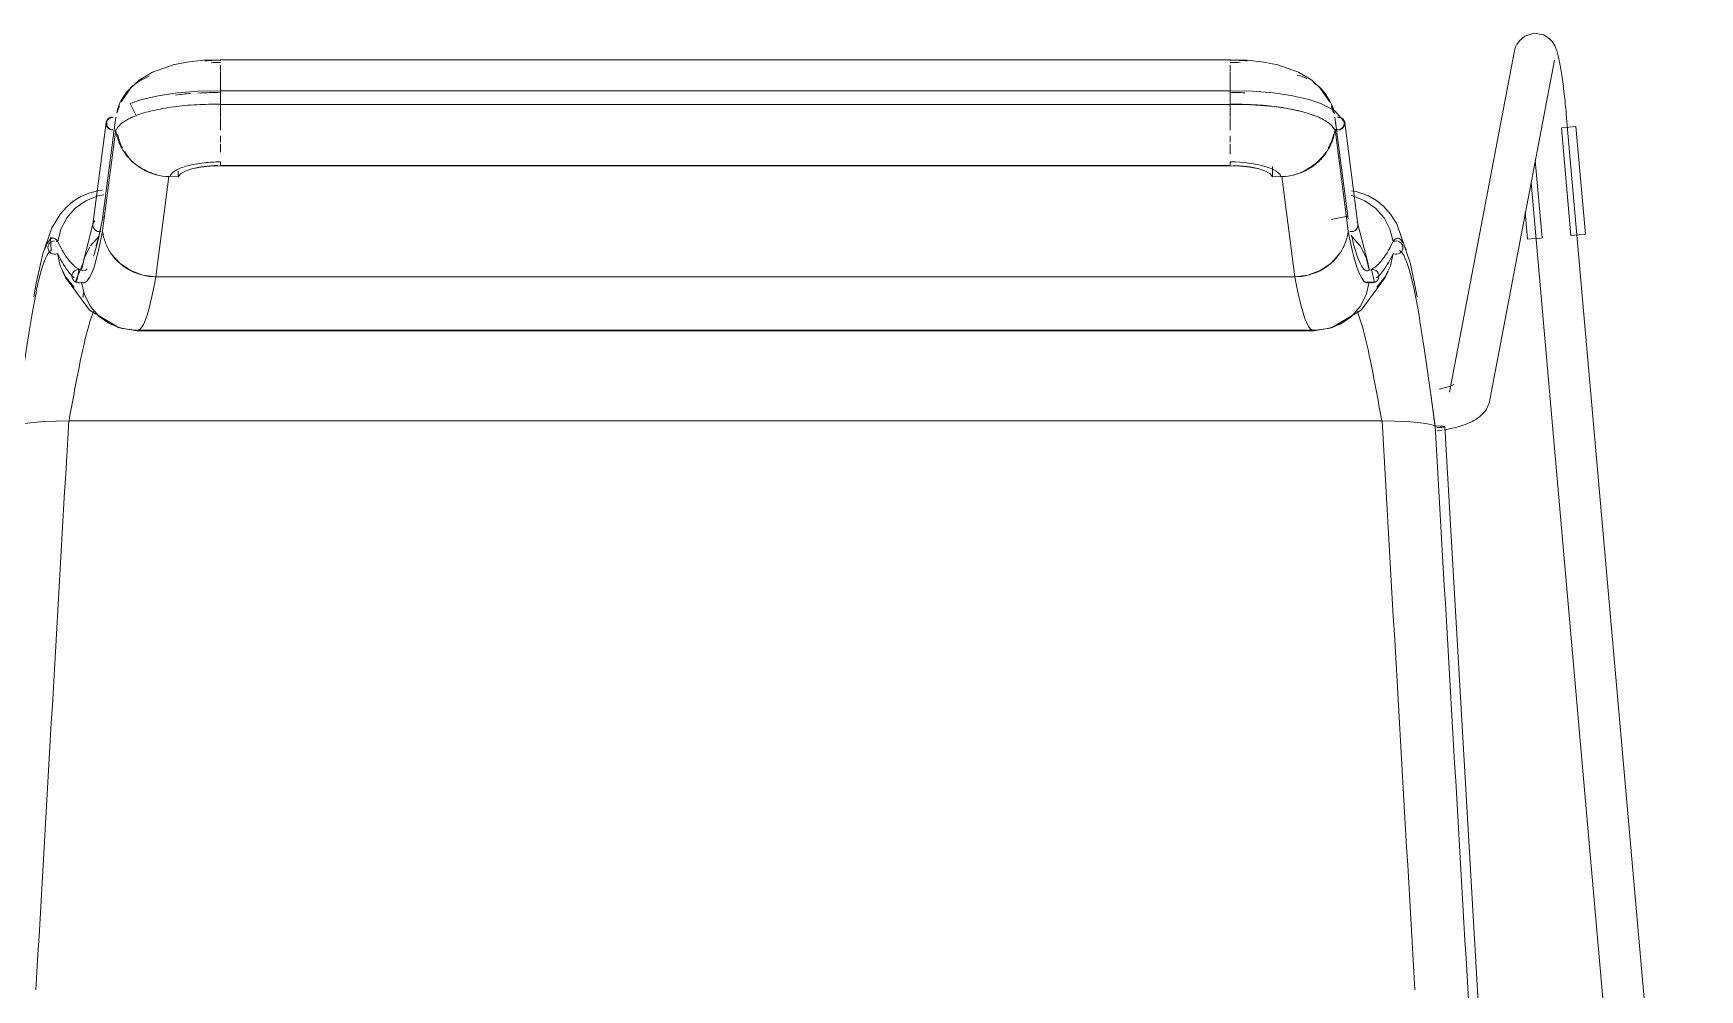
# Model space of a CAD drawing. Header units: millimetres. Extents: x 155927 to 326028, y -36033 to 97293.
# Drawn here: x 157095.2 to 157581.8, y 12868 to 13147.4 of the extents above; entities that cross this region are included whole.
import ezdxf

# ---------------------------------------------------------------- set-up
doc = ezdxf.new("R2010")
doc.units = ezdxf.units.MM
doc.header["$MEASUREMENT"] = 0
doc.layers.add('I-FURN', color=8, linetype='CONTINUOUS', lineweight=9)

msp = doc.modelspace()

# ---------------------------------------------------------------- linework, layer by layer
at = {"layer": 'I-FURN'}
for p, q in [((157529.17, 13145.28), (157528.42, 13144.2)), ((157530.75, 13146.61), (157529.17, 13145.28)), ((157530.75, 13146.61), (157533.5, 13147.44)), ((157533.5, 13147.44), (157536.26, 13146.96)), ((157536.26, 13146.96), (157537.91, 13145.92)), ((157537.91, 13145.92), (157538.77, 13145.01)), ((157527.61, 13141.85), (157508.8, 13042.56)), ((157527.7, 13142.27), (157527.61, 13141.85)), ((157527.84, 13142.78), (157527.7, 13142.27)), ((157528.05, 13143.4), (157527.84, 13142.78)), ((157528.42, 13144.2), (157528.05, 13143.4)), ((157538.77, 13145.01), (157539.25, 13144.31)), ((157539.25, 13144.31), (157539.55, 13143.75)), ((157539.55, 13143.75), (157539.77, 13143.27)), ((157539.77, 13143.27), (157539.94, 13142.84)), ((157539.94, 13142.84), (157540.08, 13142.44)), ((157540.08, 13142.44), (157540.2, 13142.04)), ((157540.2, 13142.04), (157540.32, 13141.65)), ((157540.32, 13141.65), (157540.43, 13141.24)), ((157540.43, 13141.24), (157540.53, 13140.83)), ((157540.53, 13140.83), (157540.63, 13140.4)), ((157540.63, 13140.4), (157540.73, 13139.96)), ((157129.92, 13136.13), (157126.04, 13133.74)), ((157135.97, 13138.25), (157129.92, 13136.13)), ((157140, 13139.04), (157135.97, 13138.25)), ((157144.82, 13139.55), (157140, 13139.04)), ((157149.85, 13139.66), (157144.82, 13139.55)), ((157149.85, 13139.66), (157149.85, 13139.49)), ((157444.71, 13139.66), (157149.85, 13139.66)), ((157149.85, 13139.36), (157149.85, 13139.64)), ((157149.85, 13136.42), (157149.85, 13138.17)), ((157149.85, 13133.56), (157149.85, 13136.14)), ((157444.71, 13139.49), (157444.71, 13139.66)), ((157444.71, 13139.66), (157449.74, 13139.55)), ((157444.71, 13139.64), (157444.71, 13139.36)), ((157444.71, 13138.17), (157444.71, 13136.42)), ((157444.71, 13136.14), (157444.71, 13133.56)), ((157449.74, 13139.55), (157454.56, 13139.04)), ((157454.56, 13139.04), (157458.59, 13138.25)), ((157458.59, 13138.25), (157464.64, 13136.13)), ((157464.64, 13136.13), (157468.52, 13133.74)), ((157520.59, 13040.32), (157539.4, 13139.61)), ((157540.73, 13139.96), (157540.83, 13139.5)), ((157540.83, 13139.5), (157540.92, 13139.02)), ((157540.92, 13139.02), (157541.02, 13138.53)), ((157541.02, 13138.53), (157541.11, 13138.01)), ((157541.11, 13138.01), (157541.2, 13137.48)), ((157541.2, 13137.48), (157541.3, 13136.93)), ((157541.3, 13136.93), (157541.39, 13136.36)), ((157541.39, 13136.36), (157541.48, 13135.77)), ((157541.48, 13135.77), (157541.57, 13135.17)), ((157123.56, 13131.44), (157120.88, 13127.54)), ((157126.04, 13133.74), (157123.56, 13131.44)), ((157143.31, 13130.53), (157137.19, 13130.04)), ((157149.85, 13130.62), (157143.31, 13130.53)), ((157149.85, 13133.41), (157149.85, 13130.38)), ((157149.85, 13130.38), (157149.85, 13133.39)), ((157444.71, 13130.62), (157149.85, 13130.62)), ((157149.85, 13126.77), (157149.85, 13130.62)), ((157149.85, 13130.62), (157149.85, 13130.56)), ((157149.85, 13130.56), (157149.85, 13130.36)), ((157444.71, 13130.38), (157444.71, 13133.41)), ((157444.71, 13133.39), (157444.71, 13130.38)), ((157444.71, 13130.62), (157444.71, 13126.67)), ((157444.71, 13130.62), (157451.25, 13130.53)), ((157444.71, 13130.56), (157444.71, 13130.62)), ((157444.71, 13130.36), (157444.71, 13130.56)), ((157451.25, 13130.53), (157457.37, 13130.04)), ((157468.52, 13133.74), (157471, 13131.44)), ((157471, 13131.44), (157473.68, 13127.54)), ((157541.57, 13135.17), (157541.66, 13134.55)), ((157541.66, 13134.55), (157541.75, 13133.92)), ((157541.75, 13133.92), (157541.84, 13133.27)), ((157541.84, 13133.27), (157541.93, 13132.61)), ((157541.93, 13132.61), (157542.02, 13131.93)), ((157542.02, 13131.93), (157542.1, 13131.24)), ((157542.1, 13131.24), (157542.19, 13130.54)), ((157542.19, 13130.54), (157542.27, 13129.83)), ((157120.88, 13127.54), (157120.78, 13127.35)), ((157126.88, 13128.1), (157123.42, 13126.94)), ((157123.42, 13126.94), (157125.18, 13123.4)), ((157131.57, 13129.2), (157126.88, 13128.1)), ((157137.19, 13130.04), (157131.57, 13129.2)), ((157149.85, 13130.36), (157149.85, 13130.05)), ((157149.85, 13130.05), (157149.85, 13129.66)), ((157149.85, 13129.66), (157149.85, 13129.21)), ((157149.85, 13129.21), (157149.85, 13128.72)), ((157149.85, 13128.72), (157149.85, 13128.22)), ((157149.85, 13128.22), (157149.85, 13127.75)), ((157149.85, 13127.75), (157149.85, 13127.33)), ((157149.85, 13127.33), (157149.85, 13127)), ((157149.85, 13127), (157149.85, 13126.77)), ((157149.85, 13126.69), (157149.85, 13122.88)), ((157149.85, 13122.88), (157149.85, 13126.69)), ((157149.85, 13126.66), (157444.71, 13126.66)), ((157444.71, 13130.05), (157444.71, 13130.36)), ((157444.71, 13129.66), (157444.71, 13130.05)), ((157444.71, 13129.21), (157444.71, 13129.66)), ((157444.71, 13128.72), (157444.71, 13129.21)), ((157444.71, 13128.22), (157444.71, 13128.72)), ((157444.71, 13127.75), (157444.71, 13128.22)), ((157444.71, 13127.33), (157444.71, 13127.75)), ((157444.71, 13127), (157444.71, 13127.33)), ((157444.71, 13126.77), (157444.71, 13127)), ((157444.71, 13126.67), (157444.71, 13126.77)), ((157444.71, 13122.88), (157444.71, 13126.69)), ((157444.71, 13126.69), (157444.71, 13122.88)), ((157450.93, 13126.58), (157444.71, 13126.66)), ((157457.49, 13126.05), (157450.93, 13126.58)), ((157457.37, 13130.04), (157462.99, 13129.2)), ((157461.51, 13125.46), (157457.49, 13126.05)), ((157462.99, 13129.2), (157467.68, 13128.1)), ((157467.68, 13128.1), (157471.14, 13126.94)), ((157471.14, 13126.94), (157475.25, 13124.76)), ((157473.68, 13127.54), (157473.78, 13127.35)), ((157542.27, 13129.83), (157542.35, 13129.12)), ((157542.35, 13129.12), (157542.43, 13128.39)), ((157542.43, 13128.39), (157542.51, 13127.66)), ((157542.51, 13127.66), (157542.58, 13126.92)), ((157542.58, 13126.92), (157542.66, 13126.17)), ((157542.66, 13126.17), (157542.73, 13125.43)), ((157116.4, 13121.35), (157112.55, 13091.58)), ((157119.24, 13122.91), (157115.4, 13093.22)), ((157149.85, 13119.13), (157149.85, 13122.69)), ((157444.71, 13122.69), (157444.71, 13119.13)), ((157465.94, 13124.49), (157461.51, 13125.46)), ((157469.38, 13123.4), (157465.94, 13124.49)), ((157475.25, 13124.76), (157477.8, 13121.85)), ((157479.16, 13093.22), (157475.32, 13122.91)), ((157475.47, 13121.72), (157476.09, 13116.95)), ((157482.01, 13091.58), (157478.16, 13121.35)), ((157542.73, 13125.43), (157542.8, 13124.68)), ((157542.8, 13124.68), (157542.87, 13123.92)), ((157542.87, 13123.92), (157542.88, 13123.77)), ((157581.83, 12680.44), (157542.88, 13123.77)), ((157119.22, 13119.37), (157115.38, 13089.67)), ((157118.79, 13119.38), (157118.47, 13116.94)), ((157149.85, 13115.66), (157149.85, 13117.5)), ((157444.71, 13117.5), (157444.71, 13115.66)), ((157475.34, 13119.37), (157479.18, 13089.67)), ((157541.46, 13119.79), (157544.22, 13088.38)), ((157541.59, 13119.8), (157543.65, 13119.98)), ((157543.65, 13119.98), (157545.7, 13120.16)), ((157545.7, 13120.16), (157548.46, 13088.75)), ((157149.85, 13112.67), (157149.85, 13115.14)), ((157444.71, 13115.14), (157444.71, 13112.67)), ((157444.71, 13112.15), (157444.71, 13112.78)), ((157137.5, 13107.17), (157137.5, 13105.5)), ((157137.5, 13105.5), (157138.14, 13106.36)), ((157138.14, 13106.36), (157139.49, 13107.15)), ((157139.49, 13107.15), (157141.47, 13107.82)), ((157141.47, 13107.82), (157143.97, 13108.33)), ((157143.97, 13108.33), (157146.82, 13108.65)), ((157146.82, 13108.65), (157149.85, 13108.76)), ((157444.71, 13108.82), (157149.85, 13108.82)), ((157149.85, 13108.76), (157444.71, 13108.76)), ((157444.71, 13108.76), (157447.74, 13108.65)), ((157447.74, 13108.65), (157450.59, 13108.33)), ((157450.59, 13108.33), (157453.09, 13107.82)), ((157453.09, 13107.82), (157455.07, 13107.15)), ((157455.07, 13107.15), (157456.42, 13106.36)), ((157456.42, 13106.36), (157457.06, 13105.5)), ((157457.06, 13105.5), (157457.06, 13108.51)), ((157535.78, 13087.63), (157533.79, 13110.24)), ((157113.86, 13101.43), (157111.35, 13100.77)), ((157115.28, 13101.58), (157113.86, 13101.43)), ((157130.92, 13076.29), (157134.78, 13105.57)), ((157134.78, 13105.57), (157137.5, 13105.5)), ((157457.06, 13105.5), (157459.78, 13105.57)), ((157459.78, 13105.57), (157463.64, 13076.29)), ((157481.55, 13101.25), (157480.13, 13101.44)), ((157485.15, 13099.96), (157481.55, 13101.25)), ((157532.58, 13103.89), (157569.88, 12679.39)), ((157104.81, 13096.68), (157103.07, 13094.72)), ((157106.79, 13098.36), (157104.81, 13096.68)), ((157108.99, 13099.74), (157106.79, 13098.36)), ((157110.49, 13098.51), (157107.4, 13096.34)), ((157111.35, 13100.77), (157108.99, 13099.74)), ((157114, 13099.92), (157110.49, 13098.51)), ((157114, 13099.91), (157115.75, 13100.28)), ((157115.74, 13100.28), (157114, 13099.92)), ((157480.56, 13099.92), (157480.14, 13100.02)), ((157484.07, 13098.51), (157480.56, 13099.92)), ((157487.16, 13096.34), (157484.07, 13098.51)), ((157487.42, 13098.62), (157485.15, 13099.96)), ((157489.59, 13096.84), (157487.42, 13098.62)), ((157491.58, 13094.59), (157489.59, 13096.84)), ((157103.07, 13094.72), (157100.57, 13090.6)), ((157104.92, 13093.51), (157103.18, 13090.19)), ((157107.4, 13096.34), (157104.92, 13093.51)), ((157112.56, 13091.66), (157109.59, 13080.04)), ((157112.6, 13091.81), (157112.53, 13091.34)), ((157112.79, 13092.25), (157112.6, 13091.81)), ((157113.08, 13092.64), (157112.79, 13092.25)), ((157114.15, 13087.71), (157115.52, 13094)), ((157479.04, 13094), (157474.22, 13093.05)), ((157481.96, 13091.81), (157481.77, 13092.25)), ((157482.03, 13091.34), (157481.96, 13091.81)), ((157482, 13091.66), (157484.97, 13080.04)), ((157489.64, 13093.51), (157487.16, 13096.34)), ((157491.38, 13090.19), (157489.64, 13093.51)), ((157493.4, 13091.77), (157491.58, 13094.59)), ((157497.39, 13080.05), (157493.4, 13091.77)), ((157530.85, 13095.16), (157531.55, 13087.26)), ((157100.57, 13090.6), (157097.9, 13082.98)), ((157101.37, 13087.49), (157100.2, 13087.81)), ((157100.2, 13087.81), (157100.4, 13083.96)), ((157100.81, 13086.7), (157100.36, 13086.5)), ((157100.36, 13086.5), (157100.82, 13086.69)), ((157101.31, 13086.77), (157100.81, 13086.7)), ((157100.82, 13086.69), (157101.31, 13086.77)), ((157101.81, 13086.73), (157102.28, 13086.56)), ((157102.28, 13086.56), (157101.81, 13086.73)), ((157103.18, 13090.19), (157102.28, 13086.56)), ((157114.39, 13088.18), (157111.88, 13085.3)), ((157112.53, 13091.34), (157112.6, 13090.88)), ((157112.6, 13090.88), (157112.79, 13090.43)), ((157112.79, 13090.43), (157113.08, 13090.05)), ((157113.08, 13090.05), (157113.47, 13089.75)), ((157113.39, 13085.27), (157114.15, 13087.71)), ((157113.47, 13089.75), (157113.92, 13089.56)), ((157113.92, 13089.56), (157114.41, 13089.48)), ((157114.41, 13089.48), (157114.91, 13089.52)), ((157479.65, 13089.52), (157480.15, 13089.48)), ((157480.17, 13088.18), (157480.13, 13088.21)), ((157480.15, 13089.48), (157480.64, 13089.56)), ((157482.68, 13085.3), (157480.17, 13088.18)), ((157480.64, 13089.56), (157481.09, 13089.75)), ((157481.09, 13089.75), (157481.48, 13090.05)), ((157481.48, 13090.05), (157481.77, 13090.43)), ((157481.77, 13090.43), (157481.96, 13090.88)), ((157481.96, 13090.88), (157482.03, 13091.34)), ((157492.28, 13086.56), (157491.38, 13090.19)), ((157492.28, 13086.56), (157492.75, 13086.73)), ((157492.75, 13086.73), (157492.28, 13086.56)), ((157492.75, 13086.73), (157493.25, 13086.77)), ((157493.25, 13086.77), (157492.75, 13086.73)), ((157493.25, 13086.77), (157493.74, 13086.69)), ((157493.75, 13086.7), (157493.25, 13086.77)), ((157493.74, 13086.69), (157494.2, 13086.5)), ((157494.2, 13086.5), (157493.75, 13086.7)), ((157533.59, 13087.44), (157531.55, 13087.26)), ((157535.65, 13087.62), (157533.59, 13087.44)), ((157546.41, 13088.57), (157544.35, 13088.39)), ((157548.46, 13088.75), (157546.41, 13088.57)), ((157097.9, 13082.98), (157096.01, 13074.46)), ((157099.47, 13085.35), (157099.4, 13084.86)), ((157099.4, 13084.86), (157099.46, 13084.37)), ((157099.41, 13084.86), (157099.48, 13085.34)), ((157099.46, 13084.37), (157099.41, 13084.86)), ((157099.65, 13083.92), (157099.46, 13084.37)), ((157099.46, 13084.37), (157099.64, 13083.91)), ((157099.67, 13085.8), (157099.47, 13085.35)), ((157099.48, 13085.34), (157099.67, 13085.8)), ((157099.64, 13083.91), (157099.93, 13083.51)), ((157099.94, 13083.51), (157099.65, 13083.92)), ((157099.67, 13085.8), (157099.97, 13086.19)), ((157099.97, 13086.19), (157099.67, 13085.8)), ((157099.93, 13083.51), (157100.31, 13083.19)), ((157100.31, 13083.2), (157099.94, 13083.51)), ((157099.97, 13086.19), (157100.36, 13086.5)), ((157100.36, 13086.5), (157099.97, 13086.19)), ((157100.76, 13082.99), (157100.31, 13083.2)), ((157100.31, 13083.19), (157100.76, 13082.99)), ((157101.25, 13082.9), (157100.76, 13082.99)), ((157100.76, 13082.99), (157101.25, 13082.9)), ((157101.75, 13082.93), (157101.25, 13082.9)), ((157101.25, 13082.9), (157101.75, 13082.92)), ((157102.23, 13083.08), (157101.75, 13082.93)), ((157101.75, 13082.92), (157102.23, 13083.08)), ((157103.02, 13079.47), (157102.23, 13083.08)), ((157102.23, 13083.08), (157103.01, 13079.46)), ((157110.13, 13081.91), (157109.24, 13078.19)), ((157111.66, 13084.97), (157110.13, 13081.91)), ((157118.01, 13082.91), (157120.49, 13080.17)), ((157474.07, 13080.17), (157476.55, 13082.91)), ((157484.43, 13081.91), (157482.68, 13085.3)), ((157485.32, 13078.19), (157484.43, 13081.91)), ((157492.33, 13083.08), (157491.54, 13079.47)), ((157491.55, 13079.46), (157492.33, 13083.08)), ((157492.81, 13082.93), (157492.33, 13083.08)), ((157492.33, 13083.08), (157492.81, 13082.92)), ((157493.31, 13082.9), (157492.81, 13082.93)), ((157492.81, 13082.92), (157493.31, 13082.9)), ((157493.8, 13082.99), (157493.31, 13082.9)), ((157493.31, 13082.9), (157493.8, 13082.99)), ((157494.25, 13083.2), (157493.8, 13082.99)), ((157493.8, 13082.99), (157494.25, 13083.19)), ((157494.2, 13086.5), (157494.59, 13086.19)), ((157494.59, 13086.19), (157494.2, 13086.5)), ((157494.62, 13083.51), (157494.25, 13083.2)), ((157494.25, 13083.19), (157494.63, 13083.51)), ((157494.59, 13086.19), (157494.89, 13085.8)), ((157494.89, 13085.8), (157494.59, 13086.19)), ((157494.91, 13083.92), (157494.62, 13083.51)), ((157494.63, 13083.51), (157494.92, 13083.91)), ((157494.89, 13085.8), (157495.08, 13085.34)), ((157495.09, 13085.35), (157494.89, 13085.8)), ((157495.1, 13084.37), (157494.91, 13083.92)), ((157494.92, 13083.91), (157495.1, 13084.37)), ((157495.08, 13085.34), (157495.15, 13084.86)), ((157495.16, 13084.86), (157495.09, 13085.35)), ((157495.15, 13084.86), (157495.1, 13084.37)), ((157495.1, 13084.37), (157495.16, 13084.86)), ((157103.01, 13079.46), (157104.65, 13076.14)), ((157104.66, 13076.14), (157103.02, 13079.47)), ((157104.6, 13076.06), (157103.71, 13077.81)), ((157106.46, 13076.93), (157106.39, 13076.44)), ((157106.4, 13076.44), (157106.46, 13076.93)), ((157106.46, 13076.93), (157106.65, 13077.39)), ((157106.65, 13077.39), (157106.46, 13076.93)), ((157106.94, 13077.8), (157106.65, 13077.39)), ((157106.65, 13077.39), (157106.95, 13077.79)), ((157107.33, 13078.11), (157106.94, 13077.8)), ((157106.95, 13077.79), (157107.33, 13078.11)), ((157107.33, 13078.11), (157107.78, 13078.31)), ((157107.78, 13078.31), (157107.33, 13078.11)), ((157109.59, 13080.04), (157107.42, 13074.72)), ((157108.56, 13078.48), (157107.72, 13074.59)), ((157107.78, 13078.31), (157108.27, 13078.39)), ((157108.27, 13078.39), (157107.78, 13078.31)), ((157108.27, 13078.39), (157108.77, 13078.35)), ((157108.77, 13078.36), (157108.27, 13078.39)), ((157109.24, 13078.19), (157108.77, 13078.36)), ((157108.77, 13078.35), (157109.24, 13078.19)), ((157120.49, 13080.17), (157123.61, 13078.09)), ((157123.61, 13078.09), (157127.15, 13076.77)), ((157467.41, 13076.77), (157470.95, 13078.09)), ((157470.95, 13078.09), (157474.07, 13080.17)), ((157484.97, 13080.04), (157485.29, 13078.18)), ((157485.79, 13078.36), (157485.32, 13078.19)), ((157485.32, 13078.19), (157485.79, 13078.35)), ((157485.79, 13078.35), (157486.29, 13078.39)), ((157486.29, 13078.39), (157485.79, 13078.36)), ((157486.84, 13074.59), (157486, 13078.48)), ((157486.29, 13078.39), (157486.78, 13078.31)), ((157486.78, 13078.31), (157486.29, 13078.39)), ((157486.78, 13078.31), (157487.23, 13078.11)), ((157487.23, 13078.11), (157486.78, 13078.31)), ((157487.23, 13078.11), (157487.61, 13077.79)), ((157487.62, 13077.8), (157487.23, 13078.11)), ((157487.61, 13077.79), (157487.91, 13077.39)), ((157487.91, 13077.39), (157487.62, 13077.8)), ((157487.91, 13077.39), (157488.1, 13076.93)), ((157488.1, 13076.93), (157487.91, 13077.39)), ((157488.1, 13076.93), (157488.16, 13076.44)), ((157488.17, 13076.44), (157488.1, 13076.93)), ((157491.54, 13079.47), (157489.9, 13076.14)), ((157489.91, 13076.14), (157491.55, 13079.46)), ((157489.96, 13076.06), (157490.85, 13077.81)), ((157499.29, 13070.39), (157497.39, 13080.05)), ((157096.01, 13074.46), (157095.27, 13070.39)), ((157111.58, 13066.52), (157104.6, 13076.06)), ((157104.65, 13076.14), (157107.05, 13073.3)), ((157107.05, 13073.3), (157104.66, 13076.14)), ((157106.39, 13076.44), (157106.46, 13075.95)), ((157106.46, 13075.95), (157106.4, 13076.44)), ((157106.65, 13075.49), (157106.46, 13075.95)), ((157106.46, 13075.95), (157106.65, 13075.49)), ((157106.95, 13075.09), (157106.65, 13075.49)), ((157106.65, 13075.49), (157106.94, 13075.09)), ((157106.94, 13075.09), (157107.33, 13074.77)), ((157107.33, 13074.77), (157106.95, 13075.09)), ((157107.78, 13074.57), (157107.33, 13074.77)), ((157107.33, 13074.77), (157107.78, 13074.57)), ((157108.27, 13074.49), (157107.78, 13074.57)), ((157107.78, 13074.57), (157108.27, 13074.49)), ((157108.77, 13074.53), (157108.27, 13074.49)), ((157108.27, 13074.49), (157108.77, 13074.52)), ((157109.24, 13074.69), (157108.77, 13074.53)), ((157108.77, 13074.52), (157109.24, 13074.69)), ((157109.24, 13074.69), (157110.13, 13070.97)), ((157127.15, 13076.77), (157130.92, 13076.29)), ((157463.64, 13076.29), (157130.92, 13076.29)), ((157130.92, 13076.29), (157463.64, 13076.29)), ((157463.64, 13076.29), (157467.41, 13076.77)), ((157482.98, 13066.52), (157489.96, 13076.06)), ((157484.26, 13074.67), (157487.14, 13074.72)), ((157484.43, 13070.97), (157485.32, 13074.69)), ((157485.79, 13074.53), (157485.32, 13074.69)), ((157485.32, 13074.69), (157485.79, 13074.52)), ((157486.29, 13074.49), (157485.79, 13074.53)), ((157485.79, 13074.52), (157486.29, 13074.49)), ((157486.78, 13074.57), (157486.29, 13074.49)), ((157486.29, 13074.49), (157486.78, 13074.57)), ((157487.23, 13074.77), (157486.78, 13074.57)), ((157486.78, 13074.57), (157487.23, 13074.77)), ((157487.61, 13075.09), (157487.23, 13074.77)), ((157487.23, 13074.77), (157487.62, 13075.09)), ((157489.9, 13076.14), (157487.51, 13073.3)), ((157487.51, 13073.3), (157489.91, 13076.14)), ((157487.91, 13075.49), (157487.61, 13075.09)), ((157487.62, 13075.09), (157487.91, 13075.49)), ((157488.1, 13075.95), (157487.91, 13075.49)), ((157487.91, 13075.49), (157488.1, 13075.95)), ((157488.16, 13076.44), (157488.1, 13075.95)), ((157488.1, 13075.95), (157488.17, 13076.44)), ((157111.89, 13067.58), (157110.13, 13070.97)), ((157110.13, 13070.97), (157111.88, 13067.58)), ((157111.88, 13067.58), (157114.39, 13064.7)), ((157114.39, 13064.71), (157111.89, 13067.58)), ((157482.67, 13067.58), (157480.17, 13064.71)), ((157480.17, 13064.7), (157482.68, 13067.58)), ((157484.43, 13070.97), (157482.67, 13067.58)), ((157482.68, 13067.58), (157484.43, 13070.97)), ((157120.24, 13061.41), (157111.58, 13066.52)), ((157117.53, 13062.54), (157114.39, 13064.71)), ((157114.39, 13064.7), (157117.53, 13062.53)), ((157120.39, 13061.34), (157117.21, 13062.71)), ((157121.1, 13061.17), (157117.53, 13062.54)), ((157117.53, 13062.53), (157121.1, 13061.17)), ((157477.03, 13062.54), (157473.46, 13061.17)), ((157473.46, 13061.17), (157477.03, 13062.53)), ((157474.17, 13061.34), (157477.35, 13062.71)), ((157474.32, 13061.41), (157482.98, 13066.52)), ((157480.17, 13064.71), (157477.03, 13062.54)), ((157477.03, 13062.53), (157480.17, 13064.7)), ((157125.43, 13060.54), (157120.39, 13061.34)), ((157124.89, 13060.7), (157121.1, 13061.17)), ((157121.1, 13061.17), (157124.89, 13060.7)), ((157469.67, 13060.7), (157124.89, 13060.7)), ((157124.89, 13060.7), (157469.67, 13060.7)), ((157125.43, 13060.54), (157430.23, 13060.54)), ((157430.23, 13060.54), (157469.13, 13060.54)), ((157469.13, 13060.54), (157474.17, 13061.34)), ((157473.46, 13061.17), (157469.67, 13060.7)), ((157469.67, 13060.7), (157473.46, 13061.17)), ((157506.25, 13043.58), (157505.76, 13043.49)), ((157506.72, 13043.68), (157506.25, 13043.58)), ((157507.16, 13043.79), (157506.72, 13043.68)), ((157507.59, 13043.89), (157507.16, 13043.79)), ((157507.98, 13044), (157507.59, 13043.89)), ((157508.35, 13044.11), (157507.98, 13044)), ((157508.68, 13044.22), (157508.35, 13044.11)), ((157508.99, 13044.32), (157508.68, 13044.22)), ((157509.25, 13044.42), (157508.99, 13044.32)), ((157509.49, 13044.52), (157509.25, 13044.42)), ((157509.68, 13044.61), (157509.49, 13044.52)), ((157509.83, 13044.68), (157509.68, 13044.61)), ((157509.92, 13044.73), (157509.83, 13044.68)), ((157509.99, 13044.77), (157509.92, 13044.73)), ((157510.02, 13044.79), (157509.99, 13044.77)), ((157519.97, 13038.44), (157519.53, 13037.65)), ((157520.33, 13039.34), (157519.97, 13038.44)), ((157520.59, 13040.32), (157520.33, 13039.34)), ((157095.17, 13033.74), (157092.68, 13033.43)), ((157095.17, 13033.75), (157098.23, 13033.98)), ((157098.28, 13033.98), (157095.17, 13033.74)), ((157098.27, 13033.98), (157101.75, 13034.13)), ((157101.81, 13034.14), (157098.28, 13033.98)), ((157101.81, 13034.14), (157105.5, 13034.19)), ((157105.58, 13034.19), (157101.81, 13034.14)), ((157488.98, 13034.19), (157105.58, 13034.19)), ((157105.58, 13034.19), (157489.06, 13034.19)), ((157492.75, 13034.14), (157488.98, 13034.19)), ((157489.06, 13034.19), (157492.75, 13034.14)), ((157496.28, 13033.98), (157492.75, 13034.14)), ((157492.81, 13034.13), (157496.29, 13033.98)), ((157499.39, 13033.74), (157496.28, 13033.98)), ((157496.33, 13033.98), (157499.39, 13033.75)), ((157501.88, 13033.43), (157499.39, 13033.74)), ((157499.42, 13033.74), (157501.88, 13033.43)), ((157503.63, 13033.07), (157501.88, 13033.43)), ((157501.89, 13033.43), (157503.63, 13033.07)), ((157513.66, 13033.26), (157513.08, 13033.04)), ((157514.23, 13033.5), (157513.66, 13033.26)), ((157514.79, 13033.75), (157514.23, 13033.5)), ((157515.34, 13034.02), (157514.79, 13033.75)), ((157515.88, 13034.31), (157515.34, 13034.02)), ((157516.42, 13034.63), (157515.88, 13034.31)), ((157516.95, 13034.99), (157516.42, 13034.63)), ((157517.48, 13035.39), (157516.95, 13034.99)), ((157518.01, 13035.85), (157517.48, 13035.39)), ((157518.54, 13036.37), (157518.01, 13035.85)), ((157519.05, 13036.96), (157518.54, 13036.37)), ((157519.53, 13037.65), (157519.05, 13036.96)), ((157503.63, 13033.07), (157504.53, 13032.67)), ((157504.53, 13032.67), (157503.63, 13033.07)), ((157505, 13032.68), (157504.53, 13032.67)), ((157504.53, 13032.67), (157505, 13032.68)), ((157505.5, 13032.69), (157505, 13032.68)), ((157505, 13032.68), (157505.5, 13032.69)), ((157505.04, 13032.27), (157505.54, 13032.26)), ((157505.54, 13032.26), (157505.04, 13032.27)), ((157505.87, 13031.34), (157505.15, 13031.25)), ((157505.99, 13032.68), (157505.5, 13032.69)), ((157505.5, 13032.69), (157505.99, 13032.68)), ((157505.54, 13032.26), (157506.03, 13032.27)), ((157506.03, 13032.27), (157505.54, 13032.26)), ((157506.59, 13031.45), (157505.87, 13031.34)), ((157506.44, 13032.66), (157505.99, 13032.68)), ((157505.99, 13032.68), (157506.45, 13032.66)), ((157506.03, 13032.27), (157506.48, 13032.29)), ((157506.48, 13032.29), (157506.03, 13032.27)), ((157506.83, 13032.62), (157506.44, 13032.66)), ((157506.45, 13032.66), (157506.83, 13032.62)), ((157506.48, 13032.29), (157506.86, 13032.33)), ((157506.86, 13032.33), (157506.48, 13032.29)), ((157507.13, 13032.58), (157506.83, 13032.62)), ((157506.83, 13032.62), (157507.13, 13032.58)), ((157506.86, 13032.33), (157507.15, 13032.37)), ((157507.15, 13032.37), (157506.86, 13032.33)), ((157507.32, 13032.53), (157507.13, 13032.58)), ((157507.13, 13032.58), (157507.33, 13032.53)), ((157507.15, 13032.37), (157507.33, 13032.42)), ((157507.34, 13032.42), (157507.15, 13032.37)), ((157507.99, 13031.69), (157507.29, 13031.57)), ((157507.39, 13032.48), (157507.32, 13032.53)), ((157507.33, 13032.53), (157507.4, 13032.48)), ((157507.33, 13032.42), (157507.39, 13032.48)), ((157507.4, 13032.48), (157507.34, 13032.42)), ((157526.68, 12700.57), (157507.4, 13032.48)), ((157508.67, 13031.83), (157507.99, 13031.69)), ((157509.33, 13031.97), (157508.67, 13031.83)), ((157509.99, 13032.12), (157509.33, 13031.97)), ((157510.63, 13032.29), (157509.99, 13032.12)), ((157511.26, 13032.46), (157510.63, 13032.29)), ((157511.88, 13032.64), (157511.26, 13032.46)), ((157512.48, 13032.84), (157511.88, 13032.64)), ((157513.08, 13033.04), (157512.48, 13032.84))]:
    msp.add_line(p, q, dxfattribs=at)
for centre, major_axis, ratio, start_param, end_param in [((157149.85, 13135.38), (-12.4, 0), 0.287441, 4.712389, 4.932602), ((157444.71, 13135.38), (12.4, 0), 0.287441, 1.332781, 1.570796), ((157149.85, 13123.91), (0, 15.75), 0.000004, 2.669107, 2.851347), ((157444.71, 13123.91), (0, 15.75), 0.000004, 3.431839, 3.614078), ((157114.5, 13091.35), (1.96, 0), 0.955139, 2.379629, 4.923331), ((157480.06, 13091.35), (1.96, 0), 0.955139, 4.501447, 6.790779), ((157131.05, 13091.36), (15.78, 0), 0.955139, 3.254129, 3.495629), ((157463.51, 13091.36), (15.78, 0), 0.955139, 5.929149, 6.170649), ((157131.05, 13091.36), (15.78, 0), 0.955139, 3.495799, 3.737346), ((157131.05, 13091.36), (15.78, 0), 0.955139, 3.737469, 4.704147), ((157463.51, 13091.36), (15.78, 0), 0.955139, 4.720632, 5.68731), ((157463.51, 13091.36), (15.78, 0), 0.955139, 5.687432, 5.928979)]:
    msp.add_ellipse(centre, major_axis=major_axis, ratio=ratio, start_param=start_param, end_param=end_param, dxfattribs=at)
for points in [[(157145.25, 13139.38), (157146.72, 13139.51), (157148.28, 13139.58), (157149.85, 13139.57)], [(157444.71, 13139.57), (157446.42, 13139.58), (157448.09, 13139.5), (157449.68, 13139.35)], [(157467.09, 13134.18), (157466.2, 13134.61), (157465.28, 13135.01), (157464.32, 13135.25)], [(157119.69, 13124.25), (157119.85, 13124.93), (157120.05, 13125.6), (157120.3, 13126.26)], [(157136.7, 13129.41), (157138.11, 13129.59), (157139.56, 13129.76), (157141.04, 13129.87)], [(157143.25, 13129.99), (157145.44, 13130.1), (157147.63, 13130.13), (157149.85, 13130.09)], [(157444.71, 13130.09), (157446.14, 13130.12), (157447.56, 13130.11), (157448.97, 13130.08)], [(157444.71, 13126.69), (157447.05, 13126.74), (157451.7, 13126.66), (157458.56, 13126.03), (157464.7, 13124.92), (157469.77, 13123.39), (157473.47, 13121.5), (157474.78, 13120.09), (157475.14, 13119.36)], [(157474.25, 13126.25), (157474.5, 13125.62), (157474.66, 13124.97), (157474.8, 13124.32)], [(157119.42, 13119.36), (157119.78, 13120.09), (157121.09, 13121.5), (157123.55, 13122.76), (157125.01, 13123.33)], [(157119.22, 13119.37), (157119.37, 13118.13), (157119.95, 13115.75), (157121.71, 13112.41), (157124.24, 13109.58), (157127.39, 13107.39), (157130.99, 13105.97), (157133.49, 13105.61), (157134.78, 13105.57)], [(157121.2, 13113.86), (157120.51, 13115.12), (157120.1, 13116.48), (157119.77, 13117.87)], [(157459.78, 13105.57), (157461.07, 13105.61), (157463.57, 13105.97), (157467.17, 13107.39), (157470.32, 13109.58), (157472.85, 13112.41), (157474.61, 13115.75), (157475.19, 13118.13), (157475.34, 13119.37)], [(157474.88, 13117.85), (157474.57, 13116.47), (157474.06, 13115.1), (157473.37, 13113.85)], [(157476.1, 13119.19), (157475.93, 13119.18), (157475.76, 13119.18), (157475.6, 13119.22)], [(157135.03, 13105.58), (157135.16, 13106.14), (157136.1, 13107.24), (157139.43, 13108.64), (157144.22, 13109.6), (157147.96, 13109.86), (157149.85, 13109.89)], [(157149.02, 13108.81), (157146.24, 13108.76), (157143.69, 13108.4), (157141.48, 13107.87)], [(157444.71, 13109.89), (157448.49, 13109.83), (157455.89, 13108.86), (157459.27, 13106.7), (157459.53, 13105.58)], [(157453.08, 13107.87), (157451.04, 13108.42), (157448.32, 13108.7), (157445.54, 13108.8)], [(157109.24, 13074.69), (157110.26, 13074.14), (157112.31, 13076.11), (157114.35, 13084.17), (157115.38, 13089.67)], [(157112.77, 13082.35), (157113.43, 13084.24), (157114.09, 13087.05), (157114.75, 13090.09)], [(157485.32, 13074.69), (157484.3, 13074.14), (157482.25, 13076.11), (157480.21, 13084.17), (157479.18, 13089.67)], [(157109.24, 13078.19), (157109.78, 13077.9), (157110.33, 13078.04), (157110.87, 13078.61)], [(157109.63, 13070.22), (157109.68, 13070.69), (157109.74, 13071.16), (157109.8, 13071.62)], [(157124.89, 13060.7), (157125.07, 13060.6), (157125.25, 13060.55), (157125.43, 13060.54)], [(157469.13, 13060.54), (157469.31, 13060.55), (157469.49, 13060.6), (157469.67, 13060.7)], [(157504.51, 13032.68), (157504.13, 13035.74), (157503.74, 13038.83), (157503.35, 13041.88)], [(157095.92, 12867.95), (157099.11, 12923.41), (157102.31, 12978.83), (157105.5, 13034.19)], [(157489.06, 13034.19), (157492.25, 12978.83), (157495.45, 12923.41), (157498.65, 12867.95)], [(157504.53, 13032.67), (157507.75, 12977.43), (157514.19, 12866.83), (157520.63, 12756.07), (157523.85, 12700.67)]]:
    msp.add_open_spline(points, degree=3, dxfattribs=at)
for points, knots in [([(157124.35, 13132.17), (157123.4, 13131.38), (157121.73, 13129.57), (157120.13, 13126.75), (157119.67, 13124.84), (157119.51, 13124.1)], [0.5, 0.5, 0.5, 0.5, 0.6666667, 0.8333333, 0.9365189, 0.9365189, 0.9365189, 0.9365189]), ([(157128.99, 13134.82), (157128.47, 13134.63), (157127.12, 13134.07), (157125.87, 13133.33), (157125.14, 13132.8)], [0.260519, 0.260519, 0.260519, 0.260519, 0.3333333, 0.4544474, 0.4544474, 0.4544474, 0.4544474]), ([(157475.13, 13124.03), (157474.97, 13124.8), (157474.4, 13126.7), (157472.84, 13129.56), (157470.84, 13131.75), (157469.45, 13132.75), (157469.05, 13133.02)], [0.0592823, 0.0592823, 0.0592823, 0.0592823, 0.1666667, 0.3333333, 0.5, 0.565028, 0.565028, 0.565028, 0.565028]), ([(157125.18, 13123.4), (157126.61, 13123.94), (157129.94, 13124.94), (157136, 13126.03), (157142.86, 13126.66), (157147.51, 13126.74), (157149.85, 13126.69)], [0.3397465, 0.3397465, 0.3397465, 0.3397465, 0.5, 0.6666667, 0.8333333, 0.9999948, 0.9999948, 0.9999948, 0.9999948]), ([(157118.37, 13122.96), (157118.22, 13122.96), (157118, 13122.94), (157117.71, 13122.87), (157117.44, 13122.78), (157117.13, 13122.59), (157116.81, 13122.31), (157116.57, 13121.95), (157116.44, 13121.6), (157116.39, 13121.29), (157116.39, 13121.01), (157116.42, 13120.75), (157116.49, 13120.5), (157116.61, 13120.24), (157116.8, 13119.94), (157117.12, 13119.61), (157117.52, 13119.37), (157117.87, 13119.26), (157118.13, 13119.21), (157118.29, 13119.19), (157118.37, 13119.19)], [0.1111111, 0.1111111, 0.1111111, 0.1111111, 0.1666667, 0.1944444, 0.2222222, 0.2777778, 0.3333333, 0.3888889, 0.4444444, 0.4791667, 0.5138889, 0.5486111, 0.5833333, 0.6180556, 0.6527778, 0.7222222, 0.7916667, 0.8263889, 0.8611111, 0.8888889, 0.8888889, 0.8888889, 0.8888889]), ([(157117.97, 13119.28), (157117.85, 13119.32), (157117.62, 13119.42), (157117.21, 13119.7), (157116.75, 13120.24), (157116.5, 13121.11), (157116.73, 13121.9), (157117.12, 13122.41), (157117.51, 13122.7), (157117.96, 13122.89), (157118.29, 13122.93), (157118.46, 13122.94)], [-0.8125, -0.8125, -0.8125, -0.8125, -0.765625, -0.71875, -0.625, -0.5, -0.375, -0.3125, -0.25, -0.1875, -0.125, -0.125, -0.125, -0.125]), ([(157475.34, 13119.37), (157475.48, 13119.31), (157475.69, 13119.24), (157475.98, 13119.2), (157476.26, 13119.19), (157476.56, 13119.22), (157476.85, 13119.31), (157477.12, 13119.42), (157477.43, 13119.62), (157477.75, 13119.92), (157477.99, 13120.29), (157478.12, 13120.65), (157478.17, 13120.96), (157478.17, 13121.23), (157478.14, 13121.5), (157478.07, 13121.74), (157477.95, 13121.99), (157477.76, 13122.29), (157477.44, 13122.6), (157477.04, 13122.82), (157476.69, 13122.92), (157476.43, 13122.95), (157476.27, 13122.96), (157476.19, 13122.96)], [0, 0, 0, 0, 0.0555556, 0.0833333, 0.1111111, 0.1666667, 0.1944444, 0.2222222, 0.2777778, 0.3333333, 0.3888889, 0.4444444, 0.4791667, 0.5138889, 0.5486111, 0.5833333, 0.6180556, 0.6527778, 0.7222222, 0.7916667, 0.8263889, 0.8611111, 0.8888889, 0.8888889, 0.8888889, 0.8888889]), ([(157476.1, 13122.94), (157476.27, 13122.94), (157476.55, 13122.9), (157476.94, 13122.75), (157477.35, 13122.5), (157477.81, 13121.97), (157478.06, 13121.11), (157477.83, 13120.32), (157477.44, 13119.79), (157477.05, 13119.47), (157476.75, 13119.33), (157476.59, 13119.28)], [-0.875, -0.875, -0.875, -0.875, -0.8125, -0.765625, -0.71875, -0.625, -0.5, -0.375, -0.3125, -0.25, -0.1875, -0.1875, -0.1875, -0.1875]), ([(157131.25, 13106.12), (157130.02, 13106.45), (157126.49, 13107.87), (157123.09, 13110.44), (157121.94, 13112.72), (157121.88, 13112.84)], [-0.8333333, -0.8333333, -0.8333333, -0.8333333, -0.6666667, -0.3333333, -0.3156804, -0.3156804, -0.3156804, -0.3156804]), ([(157472.73, 13112.82), (157472.66, 13112.71), (157471.17, 13110.53), (157468.13, 13107.93), (157464.55, 13106.37), (157463.31, 13106.12)], [-0.6843196, -0.6843196, -0.6843196, -0.6843196, -0.6666667, -0.3333333, -0.1666667, -0.1666667, -0.1666667, -0.1666667]), ([(157098.51, 13084.35), (157098.74, 13084.98), (157100, 13087.89), (157101.25, 13088.12), (157102.28, 13086.56)], [0.6929173, 0.6929173, 0.6929173, 0.6929173, 0.75, 1, 1, 1, 1]), ([(157485.32, 13078.19), (157484.3, 13077.65), (157482.57, 13079.3), (157480.84, 13085.26), (157480.13, 13088.41)], [0, 0, 0, 0, 0.5, 0.8460486, 0.8460486, 0.8460486, 0.8460486]), ([(157496.13, 13084.14), (157495.87, 13084.86), (157494.59, 13087.89), (157493.31, 13088.12), (157492.28, 13086.56)], [0.6866019, 0.6866019, 0.6866019, 0.6866019, 0.75, 1, 1, 1, 1]), ([(157090.03, 13032.67), (157091.05, 13040.22), (157093.08, 13055.43), (157096.13, 13073.87), (157098.57, 13082.17), (157099.99, 13083.76), (157100.4, 13083.96)], [0, 0, 0, 0, 0.25, 0.5, 0.75, 0.8499411, 0.8499411, 0.8499411, 0.8499411]), ([(157102.23, 13083.08), (157103.4, 13080.67), (157105.02, 13078.01), (157106.65, 13076.34), (157107.11, 13075.95)], [0, 0, 0, 0, 0.5, 0.6963068, 0.6963068, 0.6963068, 0.6963068]), ([(157102.28, 13086.56), (157103.44, 13084.16), (157105.53, 13080.73), (157107.62, 13078.95), (157108.56, 13078.48)], [0, 0, 0, 0, 0.5, 0.9025383, 0.9025383, 0.9025383, 0.9025383]), ([(157492.28, 13086.56), (157491.12, 13084.16), (157489.03, 13080.73), (157486.94, 13078.95), (157486, 13078.48)], [0, 0, 0, 0, 0.5, 0.9025379, 0.9025379, 0.9025379, 0.9025379]), ([(157492.33, 13083.08), (157491.16, 13080.67), (157489.54, 13078.01), (157487.91, 13076.34), (157487.45, 13075.95)], [0, 0, 0, 0, 0.5, 0.696307, 0.696307, 0.696307, 0.696307]), ([(157504.53, 13032.67), (157503.51, 13040.22), (157501.48, 13055.43), (157498.43, 13073.87), (157495.99, 13082.17), (157494.57, 13083.76), (157494.16, 13083.96)], [0, 0, 0, 0, 0.25, 0.5, 0.75, 0.8499412, 0.8499412, 0.8499412, 0.8499412]), ([(157125.43, 13060.54), (157126.25, 13060.54), (157128.09, 13062.93), (157129.92, 13070.57), (157130.92, 13076.29)], [0.0892847, 0.0892847, 0.0892847, 0.0892847, 0.5, 1, 1, 1, 1]), ([(157463.64, 13076.29), (157464.64, 13070.57), (157466.47, 13062.93), (157468.31, 13060.54), (157469.13, 13060.54)], [0, 0, 0, 0, 0.5, 0.9107154, 0.9107154, 0.9107154, 0.9107154]), ([(157105.58, 13034.19), (157106.55, 13039.58), (157108.5, 13050.36), (157110.93, 13061.08), (157112.39, 13065.32), (157112.88, 13066.47)], [0, 0, 0, 0, 0.25, 0.5, 0.625, 0.625, 0.625, 0.625]), ([(157481.68, 13066.47), (157482.17, 13065.32), (157483.63, 13061.08), (157486.06, 13050.36), (157488.01, 13039.58), (157488.98, 13034.19)], [0.375, 0.375, 0.375, 0.375, 0.5, 0.75, 1, 1, 1, 1])]:
    msp.add_open_spline(points, degree=3, knots=knots, dxfattribs=at)

doc.saveas('drawing.dxf')
